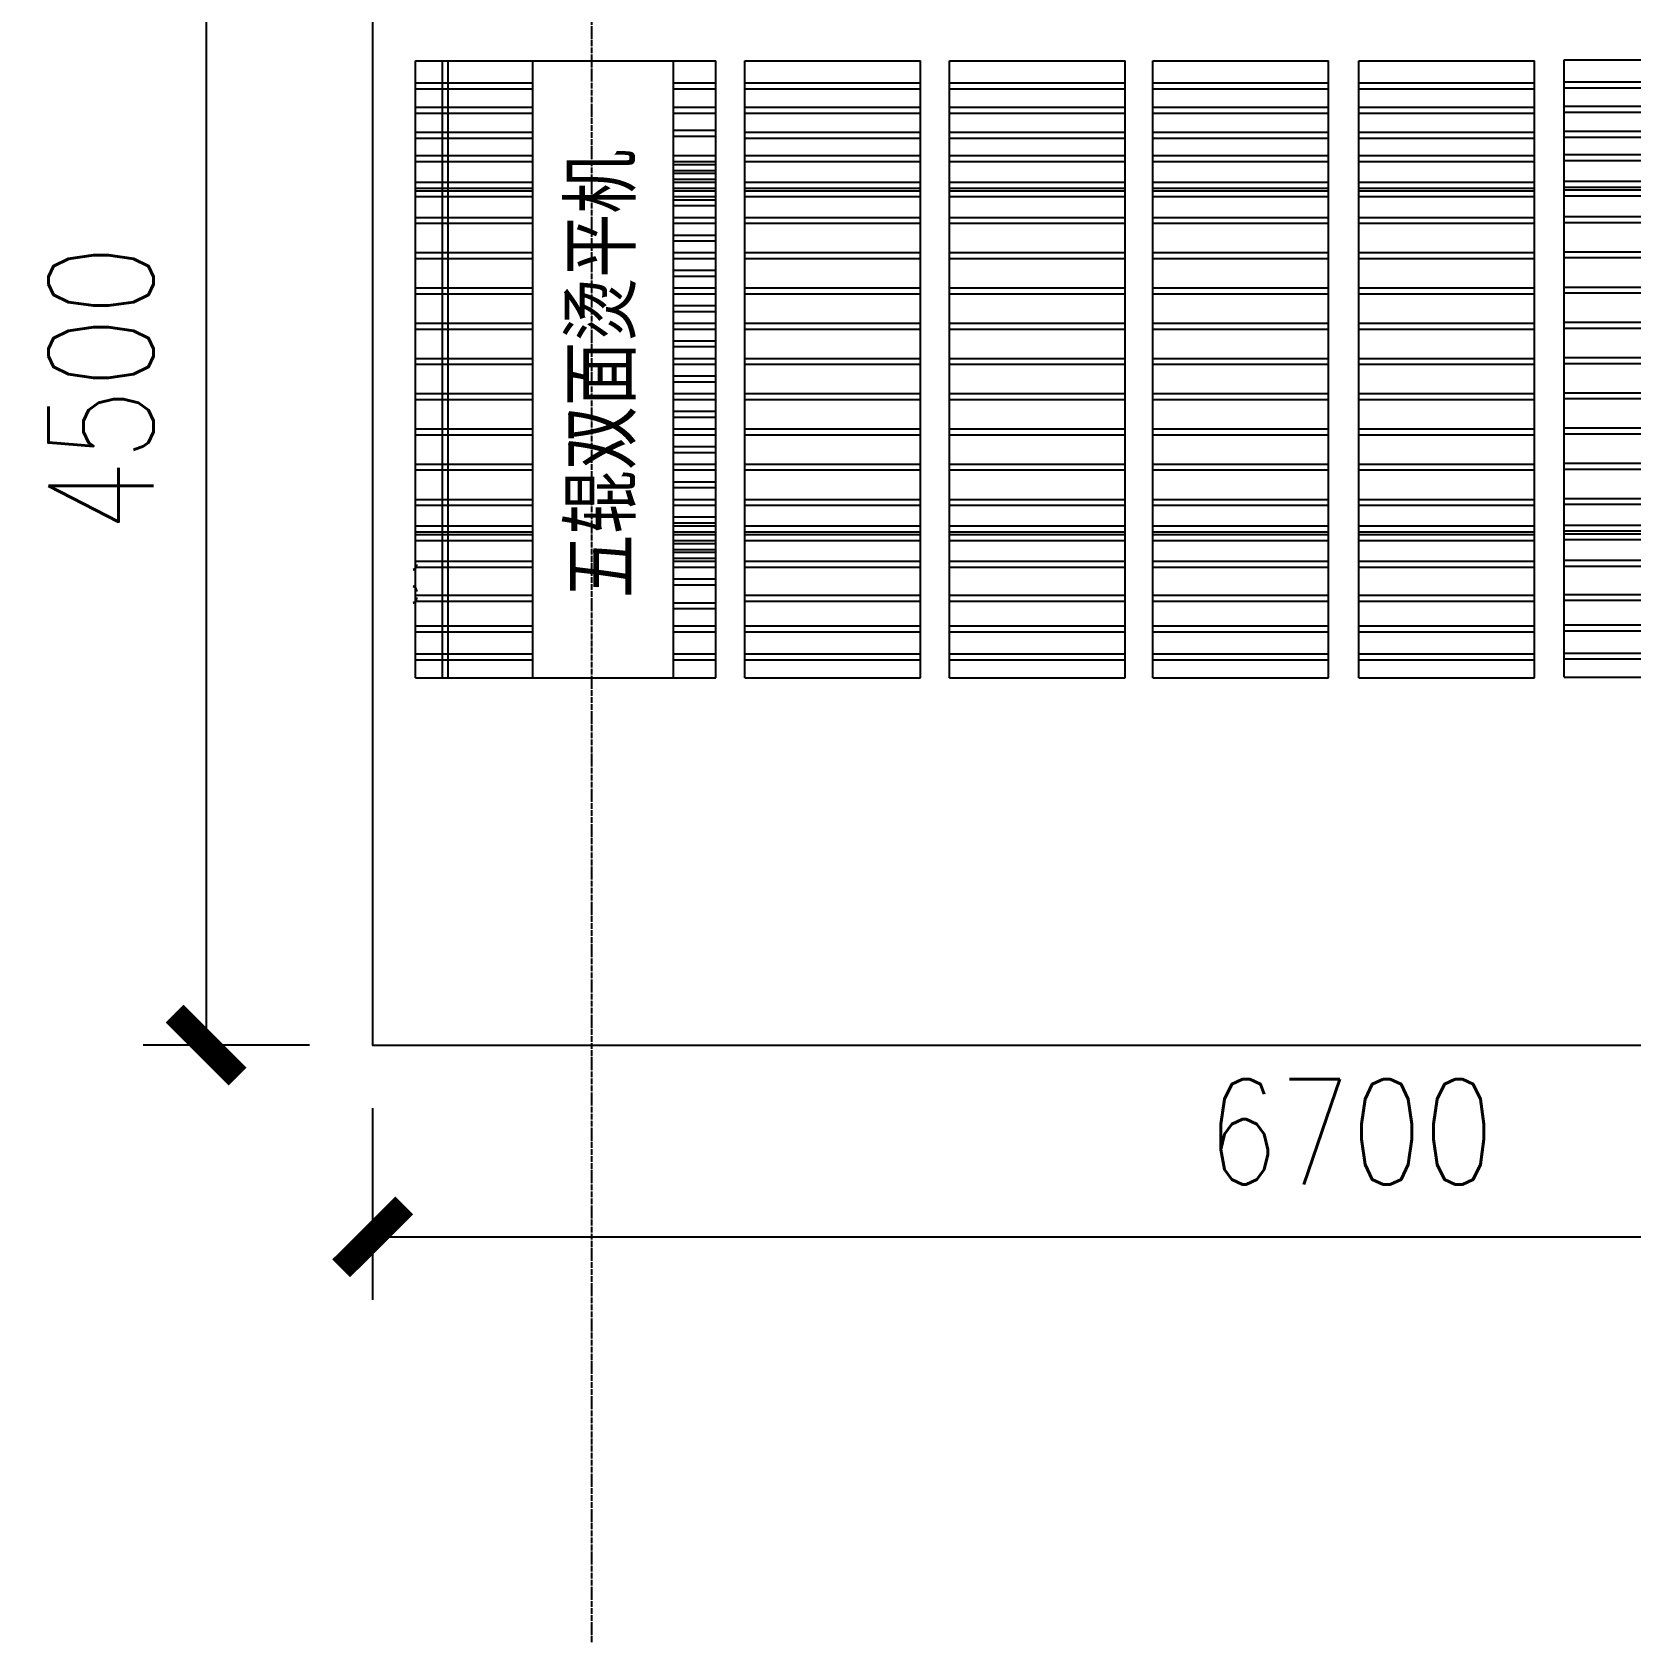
# Model space of a CAD drawing. Header units: millimetres. Extents: x 36114 to 137034, y 22418 to 93776.
# Drawn here: x 66245 to 71721, y 63363 to 68850 of the extents above; entities that cross this region are included whole.
import ezdxf

# ---------------------------------------------------------------- set-up
doc = ezdxf.new("R2010")
doc.units = ezdxf.units.MM
doc.linetypes.add('DOTE', pattern=[2.42, 2, -0.2, 0.02, -0.2])
for name, color, linetype in [('00_LAYOUT', 7, 'Continuous'), ('02', 7, 'Continuous'), ('\\M+5BDA8-\\M+5D6E1', 17, 'DOTE')]:
    doc.layers.add(name, color=color, linetype=linetype)
doc.styles.add('\\M+5CDBC\\M+5D6BD\\M+5D6D0\\M+5CEC4\\M+5CBB5\\M+5C3F7', font='simplex.shx', dxfattribs={"width": 0.8, "bigfont": 'hztxt.shx'})
doc.styles.add('ROMANS', font='ROMANS.shx', dxfattribs={"width": 0.8, "bigfont": 'hhztxt.shx'})
doc.dimstyles.new('dim1-150', dxfattribs={"dimscale": 180, "dimtxt": 2, "dimasz": 1.2, "dimexe": 1.2, "dimexo": 1.2, "dimgap": 1, "dimtad": 1, "dimdec": 0, "dimdsep": 46, "dimtxsty": 'ROMANS', "dimblk": 'ARCHTICK', "dimcen": 0, "dimadec": 0, "dimazin": 0, "dimtfac": 0.71, "dimtdec": 0, "dimtix": 1, "dimtmove": 0, "dimatfit": 3, "dimldrblk": 'ARCHTICK', "dimfxl": 0, "dimtolj": 1, "dimtzin": 0, "dimarcsym": 0})

# ---------------------------------------------------------------- blocks, each defined once
blk = doc.blocks.new('sd')
at = {"color": 254}
for p, q in [((191474.2, 40370.6), (191474.2, 39744.3)), ((193589.1, 40370.6), (193589.1, 39744.3))]:
    blk.add_line(p, q, dxfattribs=at)
blk.add_lwpolyline([(194716.2, 40919.6), (190216.2, 40919.6), (190216.2, 34219.6), (194716.2, 34219.6)], close=True, dxfattribs=at)
at = {"color": 254, "linetype": 'Continuous', "lineweight": 30, "ltscale": 0.2, "flags": 128}
for points in [[(191732, 40780.7), (191732.2, 40779.3), (191732.6, 40778), (191733.2, 40776.7), (191734.1, 40775.4), (191735.2, 40774.3), (191736.6, 40773.2), (191738.1, 40772.2), (191739.8, 40771.4), (191741.7, 40770.7), (191743.6, 40770.1), (191745.7, 40769.7), (191747.9, 40769.5), (191750, 40769.4)], [(191770.2, 40769.4), (191772.3, 40769.5), (191774.5, 40769.7), (191776.5, 40770.1), (191778.5, 40770.7), (191780.4, 40771.4), (191782.1, 40772.2), (191783.6, 40773.2), (191785, 40774.3), (191786.1, 40775.4), (191787, 40776.7), (191787.6, 40778), (191788, 40779.3), (191788.1, 40780.7)], [(191845.4, 40780.7), (191845.6, 40779.3), (191846, 40778), (191846.6, 40776.7), (191847.5, 40775.4), (191848.6, 40774.3), (191850, 40773.2), (191851.5, 40772.2), (191853.2, 40771.4), (191855.1, 40770.7), (191857, 40770.1), (191859.1, 40769.7), (191861.2, 40769.5), (191863.4, 40769.4)]]:
    blk.add_lwpolyline(points, dxfattribs=at)
at = {"color": 254, "linetype": 'Continuous', "lineweight": 30, "ltscale": 0.2, "extrusion": (0, 0, -1)}
for centre, major_axis, start_param, end_param in [((191750, 40780.7), (-18.3, 0), -1.570796, 0), ((191770.2, 40780.7), (18.3, 0), 0, 1.570796), ((191863.4, 40780.7), (-18.3, 0), -1.570796, 0)]:
    blk.add_ellipse(centre, major_axis=major_axis, ratio=0.625304, start_param=start_param, end_param=end_param, dxfattribs=at)
at = {"layer": '02', "color": 254}
for p, q in [((191474.2, 40773.1), (193589.1, 40773.1)), ((191474.2, 40773.1), (191474.2, 40370.6)), ((191536.4, 40773.1), (191536.4, 40370.6)), ((191556.6, 40773.1), (191556.6, 40370.6)), ((191632.7, 40773.1), (191632.7, 40370.6)), ((191652.8, 40773.1), (191652.8, 40370.6)), ((191737.3, 40773.1), (191737.3, 40370.6)), ((191757.5, 40773.1), (191757.5, 40370.6)), ((191854.1, 40773.1), (191854.1, 40370.6)), ((191874.2, 40773.1), (191874.2, 40370.6)), ((191945.4, 40773.1), (191945.4, 40370.6)), ((191945.4, 40773.1), (191945.4, 40370.6)), ((191945.4, 40773.1), (191945.4, 40370.6)), ((191965.5, 40773.1), (191965.5, 40370.6)), ((191965.5, 40773.1), (191965.5, 40370.6)), ((191965.5, 40773.1), (191965.5, 40370.6)), ((191974.9, 40773.1), (191974.9, 40370.6)), ((191995, 40773.1), (191995, 40370.6)), ((192066.1, 40773.1), (192066.1, 40370.6)), ((192066.1, 40773.1), (192066.1, 40370.6)), ((192066.1, 40773.1), (192066.1, 40370.6)), ((192066.1, 40773.1), (192066.1, 40370.6)), ((192086.3, 40773.1), (192086.3, 40370.6)), ((192086.3, 40773.1), (192086.3, 40370.6)), ((192086.3, 40773.1), (192086.3, 40370.6)), ((192086.3, 40773.1), (192086.3, 40370.6)), ((192186.9, 40773.1), (192186.9, 40370.6)), ((192186.9, 40773.1), (192186.9, 40370.6)), ((192186.9, 40773.1), (192186.9, 40370.6)), ((192186.9, 40773.1), (192186.9, 40370.6)), ((192207, 40773.1), (192207, 40370.6)), ((192207, 40773.1), (192207, 40370.6)), ((192207, 40773.1), (192207, 40370.6)), ((192207, 40773.1), (192207, 40370.6)), ((192307.7, 40773.1), (192307.7, 40370.6)), ((192307.7, 40773.1), (192307.7, 40370.6)), ((192327.8, 40773.1), (192327.8, 40370.6)), ((192327.8, 40773.1), (192327.8, 40370.6)), ((192428.5, 40773.1), (192428.5, 40370.6)), ((192428.5, 40773.1), (192428.5, 40370.6)), ((192448.6, 40773.1), (192448.6, 40370.6)), ((192448.6, 40773.1), (192448.6, 40370.6)), ((192549.2, 40773.1), (192549.2, 40370.6)), ((192549.2, 40773.1), (192549.2, 40370.6)), ((192549.2, 40773.1), (192549.2, 40370.6)), ((192549.2, 40773.1), (192549.2, 40370.6)), ((192569.4, 40773.1), (192569.4, 40370.6)), ((192569.4, 40773.1), (192569.4, 40370.6)), ((192569.4, 40773.1), (192569.4, 40370.6)), ((192569.4, 40773.1), (192569.4, 40370.6)), ((192670, 40773.1), (192670, 40370.6)), ((192670, 40773.1), (192670, 40370.6)), ((192670, 40773.1), (192670, 40370.6)), ((192670, 40773.1), (192670, 40370.6)), ((192670, 40773.1), (192670, 40370.6)), ((192690.1, 40773.1), (192690.1, 40370.6)), ((192690.1, 40773.1), (192690.1, 40370.6)), ((192690.1, 40773.1), (192690.1, 40370.6)), ((192690.1, 40773.1), (192690.1, 40370.6)), ((192690.1, 40773.1), (192690.1, 40370.6)), ((192790.8, 40773.1), (192790.8, 40370.6)), ((192790.8, 40773.1), (192790.8, 40370.6)), ((192790.8, 40773.1), (192790.8, 40370.6)), ((192810.9, 40773.1), (192810.9, 40370.6)), ((192810.9, 40773.1), (192810.9, 40370.6)), ((192810.9, 40773.1), (192810.9, 40370.6)), ((192911.6, 40773.1), (192911.6, 40370.6)), ((192931.7, 40773.1), (192931.7, 40370.6)), ((193032.3, 40773.1), (193032.3, 40370.6)), ((193032.3, 40773.1), (193032.3, 40370.6)), ((193032.3, 40773.1), (193032.3, 40370.6)), ((193052.5, 40773.1), (193052.5, 40370.6)), ((193052.5, 40773.1), (193052.5, 40370.6)), ((193052.5, 40773.1), (193052.5, 40370.6)), ((193123.6, 40773.1), (193123.6, 40370.6)), ((193123.6, 40773.1), (193123.6, 40370.6)), ((193123.6, 40773.1), (193123.6, 40370.6)), ((193143.7, 40773.1), (193143.7, 40370.6)), ((193143.7, 40773.1), (193143.7, 40370.6)), ((193143.7, 40773.1), (193143.7, 40370.6)), ((193153.1, 40773.1), (193153.1, 40370.6)), ((193153.1, 40773.1), (193153.1, 40370.6)), ((193153.1, 40773.1), (193153.1, 40370.6)), ((193153.1, 40773.1), (193153.1, 40370.6)), ((193173.2, 40773.1), (193173.2, 40370.6)), ((193173.2, 40773.1), (193173.2, 40370.6)), ((193173.2, 40773.1), (193173.2, 40370.6)), ((193173.2, 40773.1), (193173.2, 40370.6)), ((193244.3, 40773.1), (193244.3, 40370.6)), ((193264.5, 40773.1), (193264.5, 40370.6)), ((193324.5, 40773.1), (193324.5, 40370.6)), ((193344.7, 40773.1), (193344.7, 40370.6)), ((193410, 40773.1), (193410, 40370.6)), ((193430.1, 40773.1), (193430.1, 40370.6)), ((193493.4, 40773.1), (193493.4, 40370.6)), ((193513.5, 40773.1), (193513.5, 40370.6)), ((193589.1, 40773.1), (193589.1, 40370.6)), ((191474.2, 40680.5), (193589.1, 40680.5)), ((191474.2, 40660.4), (193589.1, 40660.4)), ((191474.2, 40370.6), (193589.1, 40370.6)), ((191574.8, 40370.6), (193488.4, 40370.6)), ((191474.2, 39889), (193589.1, 39889)), ((191536.4, 39889), (191536.4, 39744.3)), ((191556.6, 39889), (191556.6, 39744.3)), ((191632.7, 39889), (191632.7, 39744.3)), ((191652.8, 39889), (191652.8, 39744.3)), ((191711.7, 39889), (191711.7, 39744.3)), ((191731.8, 39889), (191731.8, 39744.3)), ((191793.7, 39889), (191793.7, 39744.3)), ((191813.9, 39889), (191813.9, 39744.3)), ((191854.1, 39889), (191854.1, 39744.3)), ((191874.2, 39889), (191874.2, 39744.3)), ((191885, 39889), (191885, 39821.9)), ((191885, 39889), (191885, 39744.3)), ((191905.1, 39889), (191905.1, 39821.9)), ((191905.1, 39889), (191905.1, 39744.3)), ((191914.5, 39889), (191914.5, 39744.3)), ((191934.6, 39889), (191934.6, 39744.3)), ((191945.4, 39889), (191945.4, 39821.9)), ((191945.4, 39889), (191945.4, 39821.9)), ((191945.4, 39889), (191945.4, 39744.3)), ((191965.5, 39889), (191965.5, 39821.9)), ((191965.5, 39889), (191965.5, 39821.9)), ((191965.5, 39889), (191965.5, 39744.3)), ((191974.9, 39889), (191974.9, 39744.3)), ((191995, 39889), (191995, 39744.3)), ((192005.8, 39889), (192005.8, 39821.9)), ((192005.8, 39889), (192005.8, 39821.9)), ((192005.8, 39889), (192005.8, 39821.9)), ((192005.8, 39889), (192005.8, 39744.3)), ((192025.9, 39889), (192025.9, 39821.9)), ((192025.9, 39889), (192025.9, 39821.9)), ((192025.9, 39889), (192025.9, 39821.9)), ((192025.9, 39889), (192025.9, 39744.3)), ((192066.1, 39889), (192066.1, 39821.9)), ((192066.1, 39889), (192066.1, 39821.9)), ((192066.1, 39889), (192066.1, 39821.9)), ((192066.1, 39889), (192066.1, 39744.3)), ((192086.3, 39889), (192086.3, 39821.9)), ((192086.3, 39889), (192086.3, 39821.9)), ((192086.3, 39889), (192086.3, 39821.9)), ((192086.3, 39889), (192086.3, 39744.3)), ((192126.5, 39889), (192126.5, 39821.9)), ((192126.5, 39889), (192126.5, 39821.9)), ((192126.5, 39889), (192126.5, 39821.9)), ((192126.5, 39889), (192126.5, 39821.9)), ((192126.5, 39889), (192126.5, 39744.3)), ((192146.7, 39889), (192146.7, 39821.9)), ((192146.7, 39889), (192146.7, 39821.9)), ((192146.7, 39889), (192146.7, 39821.9)), ((192146.7, 39889), (192146.7, 39821.9)), ((192146.7, 39889), (192146.7, 39744.3)), ((192186.9, 39889), (192186.9, 39821.9)), ((192186.9, 39889), (192186.9, 39821.9)), ((192186.9, 39889), (192186.9, 39821.9)), ((192186.9, 39889), (192186.9, 39744.3)), ((192207, 39889), (192207, 39821.9)), ((192207, 39889), (192207, 39821.9)), ((192207, 39889), (192207, 39821.9)), ((192207, 39889), (192207, 39744.3)), ((192247.3, 39889), (192247.3, 39821.9)), ((192247.3, 39889), (192247.3, 39821.9)), ((192247.3, 39889), (192247.3, 39744.3)), ((192267.4, 39889), (192267.4, 39821.9)), ((192267.4, 39889), (192267.4, 39821.9)), ((192267.4, 39889), (192267.4, 39744.3)), ((192307.7, 39889), (192307.7, 39821.9)), ((192307.7, 39889), (192307.7, 39744.3)), ((192327.8, 39889), (192327.8, 39821.9)), ((192327.8, 39889), (192327.8, 39744.3)), ((192368.1, 39889), (192368.1, 39744.3)), ((192388.2, 39889), (192388.2, 39744.3)), ((192428.5, 39889), (192428.5, 39821.9)), ((192428.5, 39889), (192428.5, 39744.3)), ((192448.6, 39889), (192448.6, 39821.9)), ((192448.6, 39889), (192448.6, 39744.3)), ((192488.8, 39889), (192488.8, 39821.9)), ((192488.8, 39889), (192488.8, 39821.9)), ((192488.8, 39889), (192488.8, 39744.3)), ((192509, 39889), (192509, 39821.9)), ((192509, 39889), (192509, 39821.9)), ((192509, 39889), (192509, 39744.3)), ((192549.2, 39889), (192549.2, 39821.9)), ((192549.2, 39889), (192549.2, 39821.9)), ((192549.2, 39889), (192549.2, 39821.9)), ((192549.2, 39889), (192549.2, 39744.3)), ((192569.4, 39889), (192569.4, 39821.9)), ((192569.4, 39889), (192569.4, 39821.9)), ((192569.4, 39889), (192569.4, 39821.9)), ((192569.4, 39889), (192569.4, 39744.3)), ((192609.6, 39889), (192609.6, 39821.9)), ((192609.6, 39889), (192609.6, 39821.9)), ((192609.6, 39889), (192609.6, 39821.9)), ((192609.6, 39889), (192609.6, 39744.3)), ((192629.7, 39889), (192629.7, 39821.9)), ((192629.7, 39889), (192629.7, 39821.9)), ((192629.7, 39889), (192629.7, 39821.9)), ((192629.7, 39889), (192629.7, 39744.3)), ((192670, 39889), (192670, 39821.9)), ((192670, 39889), (192670, 39821.9)), ((192670, 39889), (192670, 39821.9)), ((192670, 39889), (192670, 39821.9)), ((192670, 39889), (192670, 39744.3)), ((192690.1, 39889), (192690.1, 39821.9)), ((192690.1, 39889), (192690.1, 39821.9)), ((192690.1, 39889), (192690.1, 39821.9)), ((192690.1, 39889), (192690.1, 39821.9)), ((192690.1, 39889), (192690.1, 39744.3)), ((192730.4, 39889), (192730.4, 39821.9)), ((192730.4, 39889), (192730.4, 39821.9)), ((192730.4, 39889), (192730.4, 39821.9)), ((192730.4, 39889), (192730.4, 39744.3)), ((192750.5, 39889), (192750.5, 39821.9)), ((192750.5, 39889), (192750.5, 39821.9)), ((192750.5, 39889), (192750.5, 39821.9)), ((192750.5, 39889), (192750.5, 39744.3)), ((192790.8, 39889), (192790.8, 39821.9)), ((192790.8, 39889), (192790.8, 39821.9)), ((192790.8, 39889), (192790.8, 39744.3)), ((192810.9, 39889), (192810.9, 39821.9)), ((192810.9, 39889), (192810.9, 39821.9)), ((192810.9, 39889), (192810.9, 39744.3)), ((192851.2, 39889), (192851.2, 39821.9)), ((192851.2, 39889), (192851.2, 39744.3)), ((192871.3, 39889), (192871.3, 39821.9)), ((192871.3, 39889), (192871.3, 39744.3)), ((192911.6, 39889), (192911.6, 39744.3)), ((192931.7, 39889), (192931.7, 39744.3)), ((192971.9, 39889), (192971.9, 39821.9)), ((192971.9, 39889), (192971.9, 39744.3)), ((192992.1, 39889), (192992.1, 39821.9)), ((192992.1, 39889), (192992.1, 39744.3)), ((193032.3, 39889), (193032.3, 39821.9)), ((193032.3, 39889), (193032.3, 39821.9)), ((193032.3, 39889), (193032.3, 39744.3)), ((193052.5, 39889), (193052.5, 39821.9)), ((193052.5, 39889), (193052.5, 39821.9)), ((193052.5, 39889), (193052.5, 39744.3)), ((193092.7, 39889), (193092.7, 39821.9)), ((193092.7, 39889), (193092.7, 39821.9)), ((193092.7, 39889), (193092.7, 39821.9)), ((193092.7, 39889), (193092.7, 39744.3)), ((193112.8, 39889), (193112.8, 39821.9)), ((193112.8, 39889), (193112.8, 39821.9)), ((193112.8, 39889), (193112.8, 39821.9)), ((193112.8, 39889), (193112.8, 39744.3)), ((193123.6, 39889), (193123.6, 39821.9)), ((193123.6, 39889), (193123.6, 39821.9)), ((193123.6, 39889), (193123.6, 39744.3)), ((193143.7, 39889), (193143.7, 39821.9)), ((193143.7, 39889), (193143.7, 39821.9)), ((193143.7, 39889), (193143.7, 39744.3)), ((193153.1, 39889), (193153.1, 39821.9)), ((193153.1, 39889), (193153.1, 39821.9)), ((193153.1, 39889), (193153.1, 39821.9)), ((193153.1, 39889), (193153.1, 39744.3)), ((193173.2, 39889), (193173.2, 39821.9)), ((193173.2, 39889), (193173.2, 39821.9)), ((193173.2, 39889), (193173.2, 39821.9)), ((193173.2, 39889), (193173.2, 39744.3)), ((193184, 39889), (193184, 39821.9)), ((193184, 39889), (193184, 39744.3)), ((193204.1, 39889), (193204.1, 39821.9)), ((193204.1, 39889), (193204.1, 39744.3)), ((193213.5, 39889), (193213.5, 39821.9)), ((193213.5, 39889), (193213.5, 39821.9)), ((193213.5, 39889), (193213.5, 39821.9)), ((193213.5, 39889), (193213.5, 39744.3)), ((193233.6, 39889), (193233.6, 39821.9)), ((193233.6, 39889), (193233.6, 39821.9)), ((193233.6, 39889), (193233.6, 39821.9)), ((193233.6, 39889), (193233.6, 39744.3)), ((193244.3, 39889), (193244.3, 39744.3)), ((193264.5, 39889), (193264.5, 39744.3)), ((193330.7, 39889), (193330.7, 39744.3)), ((193350.9, 39889), (193350.9, 39744.3)), ((193410, 39889), (193410, 39744.3)), ((193430.1, 39889), (193430.1, 39744.3)), ((193493.4, 39889), (193493.4, 39744.3)), ((193513.5, 39889), (193513.5, 39744.3)), ((191474.2, 39744.3), (193589.1, 39744.3)), ((191474.2, 39644.7), (193589.1, 39644.7)), ((191474.2, 39644.7), (191474.2, 39043.3)), ((191536.4, 39644.7), (191536.4, 39043.3)), ((191556.6, 39644.7), (191556.6, 39043.3)), ((191632.7, 39644.7), (191632.7, 39043.3)), ((191652.8, 39644.7), (191652.8, 39043.3)), ((191737.3, 39644.7), (191737.3, 39043.3)), ((191757.5, 39644.7), (191757.5, 39043.3)), ((191854.1, 39644.7), (191854.1, 39043.3)), ((191874.2, 39644.7), (191874.2, 39043.3)), ((191945.4, 39644.7), (191945.4, 39043.3)), ((191945.4, 39644.7), (191945.4, 39043.3)), ((191945.4, 39644.7), (191945.4, 39043.3)), ((191965.5, 39644.7), (191965.5, 39043.3)), ((191965.5, 39644.7), (191965.5, 39043.3)), ((191965.5, 39644.7), (191965.5, 39043.3)), ((191974.9, 39644.7), (191974.9, 39043.3)), ((191995, 39644.7), (191995, 39043.3)), ((192066.1, 39644.7), (192066.1, 39043.3)), ((192066.1, 39644.7), (192066.1, 39043.3)), ((192066.1, 39644.7), (192066.1, 39043.3)), ((192066.1, 39644.7), (192066.1, 39043.3)), ((192086.3, 39644.7), (192086.3, 39043.3)), ((192086.3, 39644.7), (192086.3, 39043.3)), ((192086.3, 39644.7), (192086.3, 39043.3)), ((192086.3, 39644.7), (192086.3, 39043.3)), ((192186.9, 39644.7), (192186.9, 39043.3)), ((192186.9, 39644.7), (192186.9, 39043.3)), ((192186.9, 39644.7), (192186.9, 39043.3)), ((192186.9, 39644.7), (192186.9, 39043.3)), ((192207, 39644.7), (192207, 39043.3)), ((192207, 39644.7), (192207, 39043.3)), ((192207, 39644.7), (192207, 39043.3)), ((192207, 39644.7), (192207, 39043.3)), ((192307.7, 39644.7), (192307.7, 39043.3)), ((192307.7, 39644.7), (192307.7, 39043.3)), ((192327.8, 39644.7), (192327.8, 39043.3)), ((192327.8, 39644.7), (192327.8, 39043.3)), ((192428.5, 39644.7), (192428.5, 39043.3)), ((192428.5, 39644.7), (192428.5, 39043.3)), ((192448.6, 39644.7), (192448.6, 39043.3)), ((192448.6, 39644.7), (192448.6, 39043.3)), ((192549.2, 39644.7), (192549.2, 39043.3)), ((192549.2, 39644.7), (192549.2, 39043.3)), ((192549.2, 39644.7), (192549.2, 39043.3)), ((192549.2, 39644.7), (192549.2, 39043.3)), ((192569.4, 39644.7), (192569.4, 39043.3)), ((192569.4, 39644.7), (192569.4, 39043.3)), ((192569.4, 39644.7), (192569.4, 39043.3)), ((192569.4, 39644.7), (192569.4, 39043.3)), ((192670, 39644.7), (192670, 39043.3)), ((192670, 39644.7), (192670, 39043.3)), ((192670, 39644.7), (192670, 39043.3)), ((192670, 39644.7), (192670, 39043.3)), ((192670, 39644.7), (192670, 39043.3)), ((192690.1, 39644.7), (192690.1, 39043.3)), ((192690.1, 39644.7), (192690.1, 39043.3)), ((192690.1, 39644.7), (192690.1, 39043.3)), ((192690.1, 39644.7), (192690.1, 39043.3)), ((192690.1, 39644.7), (192690.1, 39043.3)), ((192790.8, 39644.7), (192790.8, 39043.3)), ((192790.8, 39644.7), (192790.8, 39043.3)), ((192790.8, 39644.7), (192790.8, 39043.3)), ((192810.9, 39644.7), (192810.9, 39043.3)), ((192810.9, 39644.7), (192810.9, 39043.3)), ((192810.9, 39644.7), (192810.9, 39043.3)), ((192911.6, 39644.7), (192911.6, 39043.3)), ((192931.7, 39644.7), (192931.7, 39043.3)), ((193032.3, 39644.7), (193032.3, 39043.3)), ((193032.3, 39644.7), (193032.3, 39043.3)), ((193032.3, 39644.7), (193032.3, 39043.3)), ((193052.5, 39644.7), (193052.5, 39043.3)), ((193052.5, 39644.7), (193052.5, 39043.3)), ((193052.5, 39644.7), (193052.5, 39043.3)), ((193123.6, 39644.7), (193123.6, 39043.3)), ((193123.6, 39644.7), (193123.6, 39043.3)), ((193123.6, 39644.7), (193123.6, 39043.3)), ((193143.7, 39644.7), (193143.7, 39043.3)), ((193143.7, 39644.7), (193143.7, 39043.3)), ((193143.7, 39644.7), (193143.7, 39043.3)), ((193153.1, 39644.7), (193153.1, 39043.3)), ((193153.1, 39644.7), (193153.1, 39043.3)), ((193153.1, 39644.7), (193153.1, 39043.3)), ((193153.1, 39644.7), (193153.1, 39043.3)), ((193173.2, 39644.7), (193173.2, 39043.3)), ((193173.2, 39644.7), (193173.2, 39043.3)), ((193173.2, 39644.7), (193173.2, 39043.3)), ((193173.2, 39644.7), (193173.2, 39043.3)), ((193244.3, 39644.7), (193244.3, 39043.3)), ((193264.5, 39644.7), (193264.5, 39043.3)), ((193324.5, 39644.7), (193324.5, 39043.3)), ((193344.7, 39644.7), (193344.7, 39043.3)), ((193410, 39644.7), (193410, 39043.3)), ((193430.1, 39644.7), (193430.1, 39043.3)), ((193493.4, 39644.7), (193493.4, 39043.3)), ((193513.5, 39644.7), (193513.5, 39043.3)), ((193589.1, 39644.7), (193589.1, 39043.3)), ((191474.2, 39043.3), (193589.1, 39043.3)), ((191474.2, 38943.5), (193589.1, 38943.5)), ((191474.2, 38943.5), (191474.2, 38342.1)), ((191536.4, 38943.5), (191536.4, 38342.1)), ((191556.6, 38943.5), (191556.6, 38342.1)), ((191632.7, 38943.5), (191632.7, 38342.1)), ((191652.8, 38943.5), (191652.8, 38342.1)), ((191737.3, 38943.5), (191737.3, 38342.1)), ((191757.5, 38943.5), (191757.5, 38342.1)), ((191854.1, 38943.5), (191854.1, 38342.1)), ((191874.2, 38943.5), (191874.2, 38342.1)), ((191945.4, 38943.5), (191945.4, 38342.1)), ((191945.4, 38943.5), (191945.4, 38342.1)), ((191945.4, 38943.5), (191945.4, 38342.1)), ((191965.5, 38943.5), (191965.5, 38342.1)), ((191965.5, 38943.5), (191965.5, 38342.1)), ((191965.5, 38943.5), (191965.5, 38342.1)), ((191974.9, 38943.5), (191974.9, 38342.1)), ((191995, 38943.5), (191995, 38342.1)), ((192066.1, 38943.5), (192066.1, 38342.1)), ((192066.1, 38943.5), (192066.1, 38342.1)), ((192066.1, 38943.5), (192066.1, 38342.1)), ((192066.1, 38943.5), (192066.1, 38342.1)), ((192086.3, 38943.5), (192086.3, 38342.1)), ((192086.3, 38943.5), (192086.3, 38342.1)), ((192086.3, 38943.5), (192086.3, 38342.1)), ((192086.3, 38943.5), (192086.3, 38342.1)), ((192186.9, 38943.5), (192186.9, 38342.1)), ((192186.9, 38943.5), (192186.9, 38342.1)), ((192186.9, 38943.5), (192186.9, 38342.1)), ((192186.9, 38943.5), (192186.9, 38342.1)), ((192207, 38943.5), (192207, 38342.1)), ((192207, 38943.5), (192207, 38342.1)), ((192207, 38943.5), (192207, 38342.1)), ((192207, 38943.5), (192207, 38342.1)), ((192307.7, 38943.5), (192307.7, 38342.1)), ((192307.7, 38943.5), (192307.7, 38342.1)), ((192327.8, 38943.5), (192327.8, 38342.1)), ((192327.8, 38943.5), (192327.8, 38342.1)), ((192428.5, 38943.5), (192428.5, 38342.1)), ((192428.5, 38943.5), (192428.5, 38342.1)), ((192448.6, 38943.5), (192448.6, 38342.1)), ((192448.6, 38943.5), (192448.6, 38342.1)), ((192549.2, 38943.5), (192549.2, 38342.1)), ((192549.2, 38943.5), (192549.2, 38342.1)), ((192549.2, 38943.5), (192549.2, 38342.1)), ((192549.2, 38943.5), (192549.2, 38342.1)), ((192569.4, 38943.5), (192569.4, 38342.1)), ((192569.4, 38943.5), (192569.4, 38342.1)), ((192569.4, 38943.5), (192569.4, 38342.1)), ((192569.4, 38943.5), (192569.4, 38342.1)), ((192670, 38943.5), (192670, 38342.1)), ((192670, 38943.5), (192670, 38342.1)), ((192670, 38943.5), (192670, 38342.1)), ((192670, 38943.5), (192670, 38342.1)), ((192670, 38943.5), (192670, 38342.1)), ((192690.1, 38943.5), (192690.1, 38342.1)), ((192690.1, 38943.5), (192690.1, 38342.1)), ((192690.1, 38943.5), (192690.1, 38342.1)), ((192690.1, 38943.5), (192690.1, 38342.1)), ((192690.1, 38943.5), (192690.1, 38342.1)), ((192790.8, 38943.5), (192790.8, 38342.1)), ((192790.8, 38943.5), (192790.8, 38342.1)), ((192790.8, 38943.5), (192790.8, 38342.1)), ((192810.9, 38943.5), (192810.9, 38342.1)), ((192810.9, 38943.5), (192810.9, 38342.1)), ((192810.9, 38943.5), (192810.9, 38342.1)), ((192911.6, 38943.5), (192911.6, 38342.1)), ((192931.7, 38943.5), (192931.7, 38342.1)), ((193032.3, 38943.5), (193032.3, 38342.1)), ((193032.3, 38943.5), (193032.3, 38342.1)), ((193032.3, 38943.5), (193032.3, 38342.1)), ((193052.5, 38943.5), (193052.5, 38342.1)), ((193052.5, 38943.5), (193052.5, 38342.1)), ((193052.5, 38943.5), (193052.5, 38342.1)), ((193123.6, 38943.5), (193123.6, 38342.1)), ((193123.6, 38943.5), (193123.6, 38342.1)), ((193123.6, 38943.5), (193123.6, 38342.1)), ((193143.7, 38943.5), (193143.7, 38342.1)), ((193143.7, 38943.5), (193143.7, 38342.1)), ((193143.7, 38943.5), (193143.7, 38342.1)), ((193153.1, 38943.5), (193153.1, 38342.1)), ((193153.1, 38943.5), (193153.1, 38342.1)), ((193153.1, 38943.5), (193153.1, 38342.1)), ((193153.1, 38943.5), (193153.1, 38342.1)), ((193173.2, 38943.5), (193173.2, 38342.1)), ((193173.2, 38943.5), (193173.2, 38342.1)), ((193173.2, 38943.5), (193173.2, 38342.1)), ((193173.2, 38943.5), (193173.2, 38342.1)), ((193244.3, 38943.5), (193244.3, 38342.1)), ((193264.5, 38943.5), (193264.5, 38342.1)), ((193324.5, 38943.5), (193324.5, 38342.1)), ((193344.7, 38943.5), (193344.7, 38342.1)), ((193410, 38943.5), (193410, 38342.1)), ((193430.1, 38943.5), (193430.1, 38342.1)), ((193493.4, 38943.5), (193493.4, 38342.1)), ((193513.5, 38943.5), (193513.5, 38342.1)), ((193589.1, 38943.5), (193589.1, 38342.1)), ((191474.2, 38342.1), (193589.1, 38342.1)), ((191574.8, 38342.1), (193488.4, 38342.1)), ((191474.2, 38247.4), (193589.1, 38247.4)), ((191474.2, 38247.4), (191474.2, 37645.9)), ((191536.4, 38247.4), (191536.4, 37645.9)), ((191556.6, 38247.4), (191556.6, 37645.9)), ((191632.7, 38247.4), (191632.7, 37645.9)), ((191652.8, 38247.4), (191652.8, 37645.9)), ((191737.3, 38247.4), (191737.3, 37645.9)), ((191757.5, 38247.4), (191757.5, 37645.9)), ((191854.1, 38247.4), (191854.1, 37645.9)), ((191874.2, 38247.4), (191874.2, 37645.9)), ((191945.4, 38247.4), (191945.4, 37645.9)), ((191945.4, 38247.4), (191945.4, 37645.9)), ((191945.4, 38247.4), (191945.4, 37645.9)), ((191965.5, 38247.4), (191965.5, 37645.9)), ((191965.5, 38247.4), (191965.5, 37645.9)), ((191965.5, 38247.4), (191965.5, 37645.9)), ((191974.9, 38247.4), (191974.9, 37645.9)), ((191995, 38247.4), (191995, 37645.9)), ((192066.1, 38247.4), (192066.1, 37645.9)), ((192066.1, 38247.4), (192066.1, 37645.9)), ((192066.1, 38247.4), (192066.1, 37645.9)), ((192066.1, 38247.4), (192066.1, 37645.9)), ((192086.3, 38247.4), (192086.3, 37645.9)), ((192086.3, 38247.4), (192086.3, 37645.9)), ((192086.3, 38247.4), (192086.3, 37645.9)), ((192086.3, 38247.4), (192086.3, 37645.9)), ((192186.9, 38247.4), (192186.9, 37645.9)), ((192186.9, 38247.4), (192186.9, 37645.9)), ((192186.9, 38247.4), (192186.9, 37645.9)), ((192186.9, 38247.4), (192186.9, 37645.9)), ((192207, 38247.4), (192207, 37645.9)), ((192207, 38247.4), (192207, 37645.9)), ((192207, 38247.4), (192207, 37645.9)), ((192207, 38247.4), (192207, 37645.9)), ((192307.7, 38247.4), (192307.7, 37645.9)), ((192307.7, 38247.4), (192307.7, 37645.9)), ((192327.8, 38247.4), (192327.8, 37645.9)), ((192327.8, 38247.4), (192327.8, 37645.9)), ((192428.5, 38247.4), (192428.5, 37645.9)), ((192428.5, 38247.4), (192428.5, 37645.9)), ((192448.6, 38247.4), (192448.6, 37645.9)), ((192448.6, 38247.4), (192448.6, 37645.9)), ((192549.2, 38247.4), (192549.2, 37645.9)), ((192549.2, 38247.4), (192549.2, 37645.9)), ((192549.2, 38247.4), (192549.2, 37645.9)), ((192549.2, 38247.4), (192549.2, 37645.9)), ((192569.4, 38247.4), (192569.4, 37645.9)), ((192569.4, 38247.4), (192569.4, 37645.9)), ((192569.4, 38247.4), (192569.4, 37645.9)), ((192569.4, 38247.4), (192569.4, 37645.9)), ((192670, 38247.4), (192670, 37645.9)), ((192670, 38247.4), (192670, 37645.9)), ((192670, 38247.4), (192670, 37645.9)), ((192670, 38247.4), (192670, 37645.9)), ((192670, 38247.4), (192670, 37645.9)), ((192690.1, 38247.4), (192690.1, 37645.9)), ((192690.1, 38247.4), (192690.1, 37645.9)), ((192690.1, 38247.4), (192690.1, 37645.9)), ((192690.1, 38247.4), (192690.1, 37645.9)), ((192690.1, 38247.4), (192690.1, 37645.9)), ((192790.8, 38247.4), (192790.8, 37645.9)), ((192790.8, 38247.4), (192790.8, 37645.9)), ((192790.8, 38247.4), (192790.8, 37645.9)), ((192810.9, 38247.4), (192810.9, 37645.9)), ((192810.9, 38247.4), (192810.9, 37645.9)), ((192810.9, 38247.4), (192810.9, 37645.9)), ((192911.6, 38247.4), (192911.6, 37645.9)), ((192931.7, 38247.4), (192931.7, 37645.9)), ((193032.3, 38247.4), (193032.3, 37645.9)), ((193032.3, 38247.4), (193032.3, 37645.9)), ((193032.3, 38247.4), (193032.3, 37645.9)), ((193052.5, 38247.4), (193052.5, 37645.9)), ((193052.5, 38247.4), (193052.5, 37645.9)), ((193052.5, 38247.4), (193052.5, 37645.9)), ((193123.6, 38247.4), (193123.6, 37645.9)), ((193123.6, 38247.4), (193123.6, 37645.9)), ((193123.6, 38247.4), (193123.6, 37645.9)), ((193143.7, 38247.4), (193143.7, 37645.9)), ((193143.7, 38247.4), (193143.7, 37645.9)), ((193143.7, 38247.4), (193143.7, 37645.9)), ((193153.1, 38247.4), (193153.1, 37645.9)), ((193153.1, 38247.4), (193153.1, 37645.9)), ((193153.1, 38247.4), (193153.1, 37645.9)), ((193153.1, 38247.4), (193153.1, 37645.9)), ((193173.2, 38247.4), (193173.2, 37645.9)), ((193173.2, 38247.4), (193173.2, 37645.9)), ((193173.2, 38247.4), (193173.2, 37645.9)), ((193173.2, 38247.4), (193173.2, 37645.9)), ((193244.3, 38247.4), (193244.3, 37645.9)), ((193264.5, 38247.4), (193264.5, 37645.9)), ((193324.5, 38247.4), (193324.5, 37645.9)), ((193344.7, 38247.4), (193344.7, 37645.9)), ((193410, 38247.4), (193410, 37645.9)), ((193430.1, 38247.4), (193430.1, 37645.9)), ((193493.4, 38247.4), (193493.4, 37645.9)), ((193513.5, 38247.4), (193513.5, 37645.9)), ((193589.1, 38247.4), (193589.1, 37645.9)), ((191474.2, 37645.9), (193589.1, 37645.9)), ((191574.8, 37645.9), (193488.4, 37645.9)), ((191474.2, 37541.8), (193589.1, 37541.8)), ((191474.2, 37541.8), (191474.2, 36940.3)), ((191536.4, 37541.8), (191536.4, 36940.3)), ((191556.6, 37541.8), (191556.6, 36940.3)), ((191632.7, 37541.8), (191632.7, 36940.3)), ((191652.8, 37541.8), (191652.8, 36940.3)), ((191737.3, 37541.8), (191737.3, 36940.3)), ((191757.5, 37541.8), (191757.5, 36940.3)), ((191854.1, 37541.8), (191854.1, 36940.3)), ((191874.2, 37541.8), (191874.2, 36940.3)), ((191945.4, 37541.8), (191945.4, 36940.3)), ((191945.4, 37541.8), (191945.4, 36940.3)), ((191945.4, 37541.8), (191945.4, 36940.3)), ((191965.5, 37541.8), (191965.5, 36940.3)), ((191965.5, 37541.8), (191965.5, 36940.3)), ((191965.5, 37541.8), (191965.5, 36940.3)), ((191974.9, 37541.8), (191974.9, 36940.3)), ((191995, 37541.8), (191995, 36940.3)), ((192066.1, 37541.8), (192066.1, 36940.3)), ((192066.1, 37541.8), (192066.1, 36940.3)), ((192066.1, 37541.8), (192066.1, 36940.3)), ((192066.1, 37541.8), (192066.1, 36940.3)), ((192086.3, 37541.8), (192086.3, 36940.3)), ((192086.3, 37541.8), (192086.3, 36940.3)), ((192086.3, 37541.8), (192086.3, 36940.3)), ((192086.3, 37541.8), (192086.3, 36940.3)), ((192186.9, 37541.8), (192186.9, 36940.3)), ((192186.9, 37541.8), (192186.9, 36940.3)), ((192186.9, 37541.8), (192186.9, 36940.3)), ((192186.9, 37541.8), (192186.9, 36940.3)), ((192207, 37541.8), (192207, 36940.3)), ((192207, 37541.8), (192207, 36940.3)), ((192207, 37541.8), (192207, 36940.3)), ((192207, 37541.8), (192207, 36940.3)), ((192307.7, 37541.8), (192307.7, 36940.3)), ((192307.7, 37541.8), (192307.7, 36940.3)), ((192327.8, 37541.8), (192327.8, 36940.3)), ((192327.8, 37541.8), (192327.8, 36940.3)), ((192428.5, 37541.8), (192428.5, 36940.3)), ((192428.5, 37541.8), (192428.5, 36940.3)), ((192448.6, 37541.8), (192448.6, 36940.3)), ((192448.6, 37541.8), (192448.6, 36940.3)), ((192549.2, 37541.8), (192549.2, 36940.3)), ((192549.2, 37541.8), (192549.2, 36940.3)), ((192549.2, 37541.8), (192549.2, 36940.3)), ((192549.2, 37541.8), (192549.2, 36940.3)), ((192569.4, 37541.8), (192569.4, 36940.3)), ((192569.4, 37541.8), (192569.4, 36940.3)), ((192569.4, 37541.8), (192569.4, 36940.3)), ((192569.4, 37541.8), (192569.4, 36940.3)), ((192670, 37541.8), (192670, 36940.3)), ((192670, 37541.8), (192670, 36940.3)), ((192670, 37541.8), (192670, 36940.3)), ((192670, 37541.8), (192670, 36940.3)), ((192670, 37541.8), (192670, 36940.3)), ((192690.1, 37541.8), (192690.1, 36940.3)), ((192690.1, 37541.8), (192690.1, 36940.3)), ((192690.1, 37541.8), (192690.1, 36940.3)), ((192690.1, 37541.8), (192690.1, 36940.3)), ((192690.1, 37541.8), (192690.1, 36940.3)), ((192790.8, 37541.8), (192790.8, 36940.3)), ((192790.8, 37541.8), (192790.8, 36940.3)), ((192790.8, 37541.8), (192790.8, 36940.3)), ((192810.9, 37541.8), (192810.9, 36940.3)), ((192810.9, 37541.8), (192810.9, 36940.3)), ((192810.9, 37541.8), (192810.9, 36940.3)), ((192911.6, 37541.8), (192911.6, 36940.3)), ((192931.7, 37541.8), (192931.7, 36940.3)), ((193032.3, 37541.8), (193032.3, 36940.3)), ((193032.3, 37541.8), (193032.3, 36940.3)), ((193032.3, 37541.8), (193032.3, 36940.3)), ((193052.5, 37541.8), (193052.5, 36940.3)), ((193052.5, 37541.8), (193052.5, 36940.3)), ((193052.5, 37541.8), (193052.5, 36940.3)), ((193123.6, 37541.8), (193123.6, 36940.3)), ((193123.6, 37541.8), (193123.6, 36940.3)), ((193123.6, 37541.8), (193123.6, 36940.3)), ((193143.7, 37541.8), (193143.7, 36940.3)), ((193143.7, 37541.8), (193143.7, 36940.3)), ((193143.7, 37541.8), (193143.7, 36940.3)), ((193153.1, 37541.8), (193153.1, 36940.3)), ((193153.1, 37541.8), (193153.1, 36940.3)), ((193153.1, 37541.8), (193153.1, 36940.3)), ((193153.1, 37541.8), (193153.1, 36940.3)), ((193173.2, 37541.8), (193173.2, 36940.3)), ((193173.2, 37541.8), (193173.2, 36940.3)), ((193173.2, 37541.8), (193173.2, 36940.3)), ((193173.2, 37541.8), (193173.2, 36940.3)), ((193244.3, 37541.8), (193244.3, 36940.3)), ((193264.5, 37541.8), (193264.5, 36940.3)), ((193324.5, 37541.8), (193324.5, 36940.3)), ((193344.7, 37541.8), (193344.7, 36940.3)), ((193410, 37541.8), (193410, 36940.3)), ((193430.1, 37541.8), (193430.1, 36940.3)), ((193493.4, 37541.8), (193493.4, 36940.3)), ((193513.5, 37541.8), (193513.5, 36940.3)), ((193589.1, 37541.8), (193589.1, 36940.3)), ((191474.2, 36940.3), (193589.1, 36940.3)), ((191574.8, 36940.3), (193488.4, 36940.3)), ((191477.2, 36838.5), (193592.1, 36838.5)), ((191477.2, 36838.5), (191477.2, 36281.4)), ((191539.5, 36838.5), (191539.5, 36281.4)), ((191559.6, 36838.5), (191559.6, 36281.4)), ((191635.7, 36838.5), (191635.7, 36281.4)), ((191655.8, 36838.5), (191655.8, 36281.4)), ((191740.3, 36838.5), (191740.3, 36281.4)), ((191760.5, 36838.5), (191760.5, 36281.4)), ((191857.1, 36838.5), (191857.1, 36281.4)), ((191877.3, 36838.5), (191877.3, 36281.4)), ((191948.4, 36838.5), (191948.4, 36281.4)), ((191948.4, 36838.5), (191948.4, 36281.4)), ((191948.4, 36838.5), (191948.4, 36281.4)), ((191968.5, 36838.5), (191968.5, 36281.4)), ((191968.5, 36838.5), (191968.5, 36281.4)), ((191968.5, 36838.5), (191968.5, 36281.4)), ((191977.9, 36838.5), (191977.9, 36281.4)), ((191998, 36838.5), (191998, 36281.4)), ((192069.2, 36838.5), (192069.2, 36281.4)), ((192069.2, 36838.5), (192069.2, 36281.4)), ((192069.2, 36838.5), (192069.2, 36281.4)), ((192069.2, 36838.5), (192069.2, 36281.4)), ((192089.3, 36838.5), (192089.3, 36281.4)), ((192089.3, 36838.5), (192089.3, 36281.4)), ((192089.3, 36838.5), (192089.3, 36281.4)), ((192089.3, 36838.5), (192089.3, 36281.4)), ((192189.9, 36838.5), (192189.9, 36281.4)), ((192189.9, 36838.5), (192189.9, 36281.4)), ((192189.9, 36838.5), (192189.9, 36281.4)), ((192189.9, 36838.5), (192189.9, 36281.4)), ((192210.1, 36838.5), (192210.1, 36281.4)), ((192210.1, 36838.5), (192210.1, 36281.4)), ((192210.1, 36838.5), (192210.1, 36281.4)), ((192210.1, 36838.5), (192210.1, 36281.4)), ((192310.7, 36838.5), (192310.7, 36281.4)), ((192310.7, 36838.5), (192310.7, 36281.4)), ((192330.8, 36838.5), (192330.8, 36281.4)), ((192330.8, 36838.5), (192330.8, 36281.4)), ((192431.5, 36838.5), (192431.5, 36281.4)), ((192431.5, 36838.5), (192431.5, 36281.4)), ((192451.6, 36838.5), (192451.6, 36281.4)), ((192451.6, 36838.5), (192451.6, 36281.4)), ((192552.3, 36838.5), (192552.3, 36281.4)), ((192552.3, 36838.5), (192552.3, 36281.4)), ((192552.3, 36838.5), (192552.3, 36281.4)), ((192552.3, 36838.5), (192552.3, 36281.4)), ((192572.4, 36838.5), (192572.4, 36281.4)), ((192572.4, 36838.5), (192572.4, 36281.4)), ((192572.4, 36838.5), (192572.4, 36281.4)), ((192572.4, 36838.5), (192572.4, 36281.4)), ((192673, 36838.5), (192673, 36281.4)), ((192673, 36838.5), (192673, 36281.4)), ((192673, 36838.5), (192673, 36281.4)), ((192673, 36838.5), (192673, 36281.4)), ((192673, 36838.5), (192673, 36281.4)), ((192693.2, 36838.5), (192693.2, 36281.4)), ((192693.2, 36838.5), (192693.2, 36281.4)), ((192693.2, 36838.5), (192693.2, 36281.4)), ((192693.2, 36838.5), (192693.2, 36281.4)), ((192693.2, 36838.5), (192693.2, 36281.4)), ((192793.8, 36838.5), (192793.8, 36281.4)), ((192793.8, 36838.5), (192793.8, 36281.4)), ((192793.8, 36838.5), (192793.8, 36281.4)), ((192813.9, 36838.5), (192813.9, 36281.4)), ((192813.9, 36838.5), (192813.9, 36281.4)), ((192813.9, 36838.5), (192813.9, 36281.4)), ((192914.6, 36838.5), (192914.6, 36281.4)), ((192934.7, 36838.5), (192934.7, 36281.4)), ((193035.3, 36838.5), (193035.3, 36281.4)), ((193035.3, 36838.5), (193035.3, 36281.4)), ((193035.3, 36838.5), (193035.3, 36281.4)), ((193055.5, 36838.5), (193055.5, 36281.4)), ((193055.5, 36838.5), (193055.5, 36281.4)), ((193055.5, 36838.5), (193055.5, 36281.4)), ((193126.6, 36838.5), (193126.6, 36281.4)), ((193126.6, 36838.5), (193126.6, 36281.4)), ((193126.6, 36838.5), (193126.6, 36281.4)), ((193146.7, 36838.5), (193146.7, 36281.4)), ((193146.7, 36838.5), (193146.7, 36281.4)), ((193146.7, 36838.5), (193146.7, 36281.4)), ((193156.1, 36838.5), (193156.1, 36281.4)), ((193156.1, 36838.5), (193156.1, 36281.4)), ((193156.1, 36838.5), (193156.1, 36281.4)), ((193156.1, 36838.5), (193156.1, 36281.4)), ((193176.2, 36838.5), (193176.2, 36281.4)), ((193176.2, 36838.5), (193176.2, 36281.4)), ((193176.2, 36838.5), (193176.2, 36281.4)), ((193176.2, 36838.5), (193176.2, 36281.4)), ((193247.4, 36838.5), (193247.4, 36281.4)), ((193267.5, 36838.5), (193267.5, 36281.4)), ((193327.6, 36838.5), (193327.6, 36281.4)), ((193347.7, 36838.5), (193347.7, 36281.4)), ((193413, 36838.5), (193413, 36281.4)), ((193433.1, 36838.5), (193433.1, 36281.4)), ((193496.4, 36838.5), (193496.4, 36281.4)), ((193516.5, 36838.5), (193516.5, 36281.4)), ((193592.1, 36838.5), (193592.1, 36281.4))]:
    blk.add_line(p, q, dxfattribs=at)
at = {"color": 1, "insert": (193284.9, 40241.3), "char_height": 201.288, "width": 1629.687, "attachment_point": 3, "style": '\\M+5CDBC\\M+5D6BD\\M+5D6D0\\M+5CEC4\\M+5CBB5\\M+5C3F7'}
blk.add_mtext('{\\fFangSong|b0|i0|c134|p49;五辊双面烫平机}', dxfattribs=at)
blk = doc.blocks.new('_ArchTick')
at = {"color": 0, "linetype": 'ByBlock', "const_width": 0.4}
blk.add_lwpolyline([(-0.5, -0.5), (0.5, 0.5)], dxfattribs=at)
blk = doc.blocks.new('*D380')
at = {"layer": '00_LAYOUT', "color": 0, "lineweight": -2, "transparency": 16777216}
for p, q in [((67195.2, 69878.1), (66624.8, 69878.1)), ((66840.8, 69878.1), (66840.8, 65378.1)), ((67195.2, 65378.1), (66624.8, 65378.1))]:
    blk.add_line(p, q, dxfattribs=at)
at = {"layer": 'Defpoints', "color": 0, "transparency": 16777216}
for p in [(67411.2, 69878.1), (66840.8, 65378.1), (67411.2, 65378.1)]:
    blk.add_point(p, dxfattribs=at)
at = {"layer": '00_LAYOUT', "color": 0, "lineweight": -2, "transparency": 16777216, "xscale": 216, "yscale": 216, "zscale": 216}
for p, rotation in [((66840.8, 69878.1), 90), ((66840.8, 65378.1), 270)]:
    blk.add_blockref('_ArchTick', p, dxfattribs=dict(at, rotation=rotation))
at = {"layer": '00_LAYOUT', "color": 0, "transparency": 16777216, "insert": (66480.8, 67628.1), "char_height": 360, "attachment_point": 5, "rotation": 90, "style": 'ROMANS'}
blk.add_mtext('\\A1;4500', dxfattribs=at)
blk = doc.blocks.new('*D381')
at = {"layer": '00_LAYOUT', "color": 0, "lineweight": -2, "transparency": 16777216}
for p, q in [((67411.2, 65162.1), (67411.2, 64504.8)), ((74111.2, 65162.1), (74111.2, 64504.8)), ((67411.2, 64720.8), (74111.2, 64720.8))]:
    blk.add_line(p, q, dxfattribs=at)
at = {"layer": 'Defpoints', "color": 0, "transparency": 16777216}
for p in [(67411.2, 65378.1), (74111.2, 65378.1), (74111.2, 64720.8)]:
    blk.add_point(p, dxfattribs=at)
at = {"layer": '00_LAYOUT', "color": 0, "lineweight": -2, "transparency": 16777216, "xscale": 216, "yscale": 216, "zscale": 216, "rotation": 180}
blk.add_blockref('_ArchTick', (67411.2, 64720.8), dxfattribs=at)
at = {"layer": '00_LAYOUT', "color": 0, "lineweight": -2, "transparency": 16777216, "xscale": 216, "yscale": 216, "zscale": 216}
blk.add_blockref('_ArchTick', (74111.2, 64720.8), dxfattribs=at)
at = {"layer": '00_LAYOUT', "color": 0, "transparency": 16777216, "insert": (70761.2, 65080.8), "char_height": 360, "attachment_point": 5, "style": 'ROMANS'}
blk.add_mtext('\\A1;6700', dxfattribs=at)

msp = doc.modelspace()

# ---------------------------------------------------------------- linework, layer by layer
at = {"layer": '\\M+5BDA8-\\M+5D6E1', "ltscale": 10}
msp.add_line((68161.1, 79590.2), (68161.1, 41718), dxfattribs=at)

# ---------------------------------------------------------------- block references
at = {"layer": '00_LAYOUT', "rotation": 90}
msp.add_blockref('sd', (108330.7, -124838.1), dxfattribs=at)

# ---------------------------------------------------------------- dimensions: what is measured, and where the dimension line sits
at = {"layer": '00_LAYOUT'}
dim = msp.add_aligned_dim(p1=(67411.2, 69878.1), p2=(67411.2, 65378.1), distance=-570.4, dimstyle='dim1-150', dxfattribs=at)
dim.commit()
dim.dimension.update_dxf_attribs({"geometry": '*D380', "text_midpoint": (66480.8, 67628.1)})
dim = msp.add_linear_dim(base=(74111.2, 64720.8), p1=(67411.2, 65378.1), p2=(74111.2, 65378.1), angle=0, dimstyle='dim1-150', dxfattribs=at)
dim.commit()
dim.dimension.update_dxf_attribs({"geometry": '*D381', "text_midpoint": (70761.2, 64720.8), "dimtype": 161})

doc.saveas('drawing.dxf')
